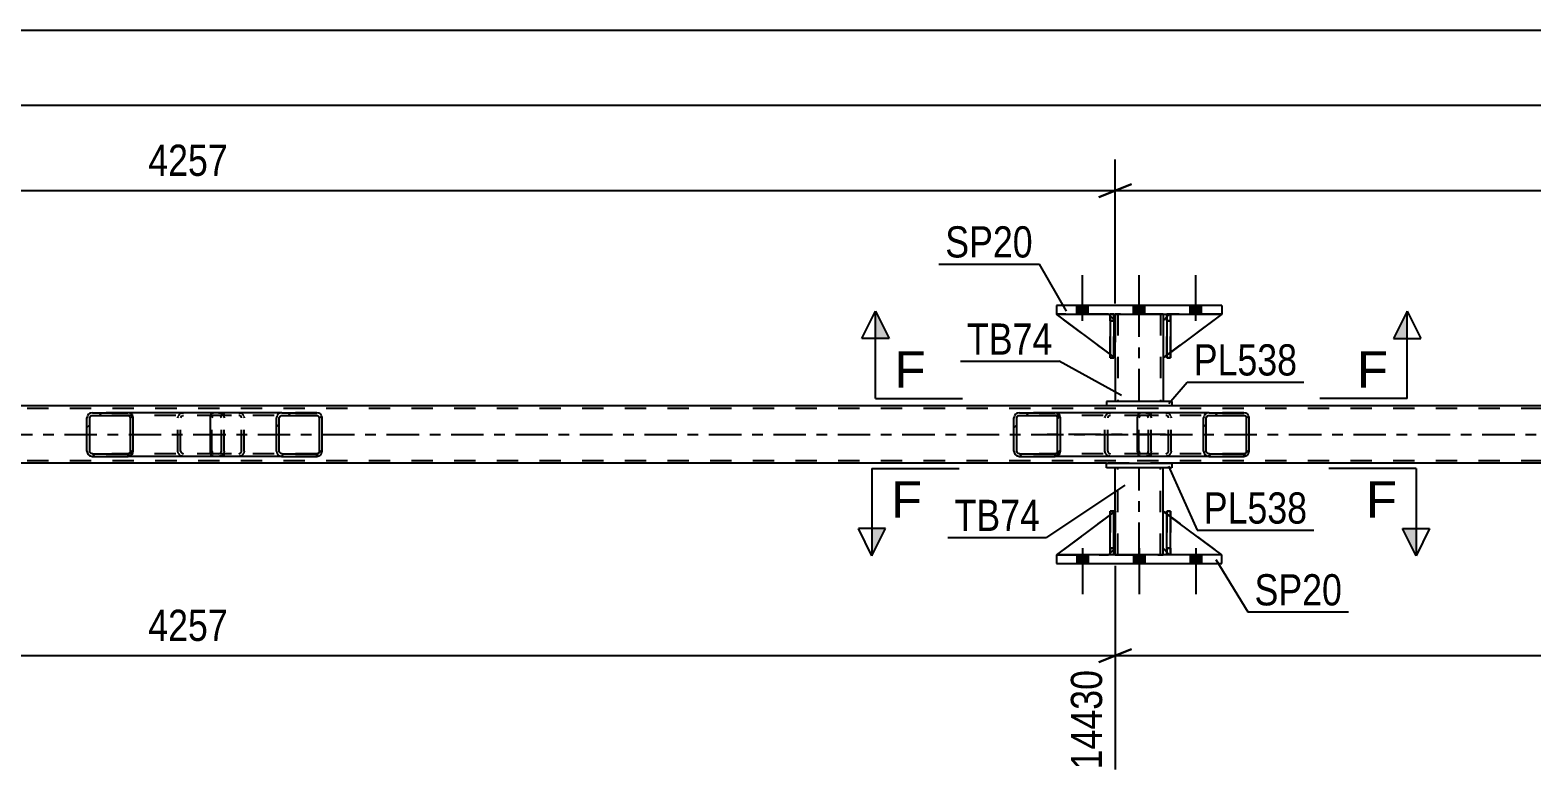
# Model space of a CAD drawing. Header units: millimetres. Extents: x 0 to 841, y 0 to 594.
# Drawn here: x 565.2 to 703.1, y 216.7 to 285.1 of the extents above; entities that cross this region are included whole.
import ezdxf

# ---------------------------------------------------------------- set-up
doc = ezdxf.new("R2010")
doc.units = ezdxf.units.MM
doc.linetypes.add('DXK_LINE_DOT2', pattern=[3.9198, 1.9599, -1.9599])
doc.linetypes.add('DXK_LINE_DOT3', pattern=[5.9187, 2.979, -0.9799, 0.9799, -0.9799])
doc.styles.add('Arial', font='ARIAL.TTF', dxfattribs={"height": 0.2})
doc.styles.add('Arial Narrow', font='ARIALN.TTF', dxfattribs={"height": 0.2})

# ---------------------------------------------------------------- blocks, each defined once
blk = doc.blocks.new('Part-814748436-2557 - 2466')
at = {"color": 2, "linetype": 'Continuous'}
for p, q in [((664.35, 240.63), (659.4, 236.96)), ((664.8, 240.96), (664.67, 240.87)), ((664.8, 237.56), (664.8, 240.96)), ((664.8, 237.56), (664.67, 237.43)), ((664.8, 237.56), (664.8, 237.56)), ((664.35, 237.11), (664.2, 236.96))]:
    blk.add_line(p, q, dxfattribs=at)
at = {"color": 7, "linetype": 'DXK_LINE_DOT2'}
for p, q in [((664.67, 240.87), (664.35, 240.63)), ((664.8, 237.56), (664.8, 240.96)), ((664.8, 237.56), (664.2, 236.96)), ((664.67, 237.43), (664.35, 237.11)), ((659.4, 236.96), (664.2, 236.96))]:
    blk.add_line(p, q, dxfattribs=at)
blk = doc.blocks.new('Part-814748436-2549 - 2466')
at = {"color": 7, "linetype": 'DXK_LINE_DOT2'}
for p, q in [((664.67, 240.96), (664.35, 240.96)), ((664.35, 237.56), (664.35, 240.96)), ((664.35, 236.96), (664.35, 240.96)), ((664.67, 240.96), (664.67, 237.56)), ((664.67, 236.96), (664.67, 240.96)), ((664.67, 237.56), (664.35, 237.56)), ((664.35, 236.96), (664.35, 237.56)), ((664.67, 237.56), (664.67, 236.96)), ((664.67, 236.96), (664.35, 236.96)), ((664.67, 236.96), (664.67, 236.96))]:
    blk.add_line(p, q, dxfattribs=at)
blk = doc.blocks.new('Part-814748436-2588 - 2466')
at = {"color": 7, "linetype": 'DXK_LINE_DOT2'}
for p, q in [((669.8, 259.04), (669.2, 258.44)), ((669.2, 255.04), (674.6, 259.04)), ((669.2, 258.44), (669.2, 255.04)), ((674.6, 259.04), (669.8, 259.04))]:
    blk.add_line(p, q, dxfattribs=at)
blk = doc.blocks.new('Part-814748436-2565 - 2466')
at = {"color": 2, "linetype": 'Continuous'}
for p, q in [((670, 251.04), (664, 251.04)), ((664, 251.04), (664, 250.64)), ((670, 251.04), (670, 250.64)), ((670, 250.64), (664, 250.64))]:
    blk.add_line(p, q, dxfattribs=at)
blk = doc.blocks.new('Part-814748436-2548 - 2466')
at = {"color": 7, "linetype": 'DXK_LINE_DOT2'}
for p, q in [((762.85, 250.4), (100.73, 250.4)), ((670, 250.64), (664, 250.64)), ((762.85, 245.6), (100.73, 245.6)), ((670, 245.36), (664, 245.36))]:
    blk.add_line(p, q, dxfattribs=at)
at = {"color": 2, "linetype": 'Continuous'}
for p, q in [((664, 250.64), (499.73, 250.64)), ((762.85, 250.64), (670, 250.64)), ((664, 245.36), (499.73, 245.36)), ((762.85, 245.36), (670, 245.36))]:
    blk.add_line(p, q, dxfattribs=at)
at = {"color": 7, "linetype": 'DXK_LINE_DOT3'}
blk.add_line((100.73, 248), (762.85, 248), dxfattribs=at)
blk = doc.blocks.new('Part-814748436-2551 - 2466')
at = {"color": 2, "linetype": 'Continuous'}
for p, q in [((664.35, 236.96), (664.35, 240.96)), ((664.35, 240.96), (664.67, 240.96)), ((664.67, 236.96), (664.67, 240.96)), ((664.35, 236.96), (664.35, 236.96)), ((664.67, 236.96), (664.35, 236.96))]:
    blk.add_line(p, q, dxfattribs=at)
at = {"color": 7, "linetype": 'DXK_LINE_DOT2'}
for p, q in [((664.35, 240.96), (664.35, 237.56)), ((664.67, 237.56), (664.67, 240.96)), ((664.35, 237.56), (664.35, 236.96)), ((664.35, 237.56), (664.67, 237.56)), ((664.67, 236.96), (664.67, 237.56)), ((664.67, 236.96), (664.67, 236.96))]:
    blk.add_line(p, q, dxfattribs=at)
blk = doc.blocks.new('Bolt-814748436-2499 - 2466')
at = {"linetype": 'Continuous'}
for points in [[(661.28, 259.04), (662.32, 259.04), (662.32, 259.84), (661.28, 259.84)], [(661.28, 259.04), (662.32, 259.04), (662.32, 259.84), (661.28, 259.84)], [(661.28, 259.04), (662.32, 259.04), (662.32, 259.84), (661.28, 259.84)], [(666.48, 259.04), (667.52, 259.04), (667.52, 259.84), (666.48, 259.84)], [(666.48, 259.04), (667.52, 259.04), (667.52, 259.84), (666.48, 259.84)], [(671.68, 259.04), (672.72, 259.04), (672.72, 259.84), (671.68, 259.84)], [(671.68, 259.04), (672.72, 259.04), (672.72, 259.84), (671.68, 259.84)], [(671.68, 259.04), (672.72, 259.04), (672.72, 259.84), (671.68, 259.84)]]:
    blk.add_hatch(color=1, dxfattribs=at).paths.add_polyline_path(points)
at = {"color": 1, "linetype": 'Continuous'}
for p, q in [((661.8, 258.44), (661.8, 262.64)), ((661.8, 258.44), (661.8, 262.64)), ((661.8, 258.44), (661.8, 262.64)), ((667, 258.44), (667, 262.64)), ((667, 258.44), (667, 262.64)), ((672.2, 258.44), (672.2, 262.64)), ((672.2, 258.44), (672.2, 262.64)), ((672.2, 258.44), (672.2, 262.64)), ((661.28, 259.04), (661.28, 259.84)), ((661.28, 259.04), (661.28, 259.84)), ((661.28, 259.04), (661.28, 259.84)), ((662.32, 259.04), (662.32, 259.84)), ((662.32, 259.04), (662.32, 259.84)), ((662.32, 259.04), (662.32, 259.84)), ((666.48, 259.04), (666.48, 259.84)), ((666.48, 259.04), (666.48, 259.84)), ((667.52, 259.04), (667.52, 259.84)), ((667.52, 259.04), (667.52, 259.84)), ((671.68, 259.04), (671.68, 259.84)), ((671.68, 259.04), (671.68, 259.84)), ((671.68, 259.04), (671.68, 259.84)), ((672.72, 259.04), (672.72, 259.84)), ((672.72, 259.04), (672.72, 259.84)), ((672.72, 259.04), (672.72, 259.84))]:
    blk.add_line(p, q, dxfattribs=at)
blk = doc.blocks.new('Bolt-814748436-2500 - 2466')
at = {"linetype": 'Continuous'}
for points in [[(662.32, 236.96), (661.28, 236.96), (661.28, 236.16), (662.32, 236.16)], [(662.32, 236.96), (661.28, 236.96), (661.28, 236.16), (662.32, 236.16)], [(662.32, 236.96), (661.28, 236.96), (661.28, 236.16), (662.32, 236.16)], [(667.52, 236.96), (666.48, 236.96), (666.48, 236.16), (667.52, 236.16)], [(667.52, 236.96), (666.48, 236.96), (666.48, 236.16), (667.52, 236.16)], [(672.72, 236.96), (671.68, 236.96), (671.68, 236.16), (672.72, 236.16)], [(672.72, 236.96), (671.68, 236.96), (671.68, 236.16), (672.72, 236.16)], [(672.72, 236.96), (671.68, 236.96), (671.68, 236.16), (672.72, 236.16)]]:
    blk.add_hatch(color=1, dxfattribs=at).paths.add_polyline_path(points)
at = {"color": 1, "linetype": 'Continuous'}
for p, q in [((661.8, 237.56), (661.8, 233.36)), ((661.8, 237.56), (661.8, 233.36)), ((661.8, 237.56), (661.8, 233.36)), ((667, 237.56), (667, 233.36)), ((667, 237.56), (667, 233.36)), ((672.2, 237.56), (672.2, 233.36)), ((672.2, 237.56), (672.2, 233.36)), ((672.2, 237.56), (672.2, 233.36)), ((661.28, 236.96), (661.28, 236.16)), ((661.28, 236.96), (661.28, 236.16)), ((661.28, 236.96), (661.28, 236.16)), ((662.32, 236.96), (662.32, 236.16)), ((662.32, 236.96), (662.32, 236.16)), ((662.32, 236.96), (662.32, 236.16)), ((666.48, 236.96), (666.48, 236.16)), ((666.48, 236.96), (666.48, 236.16)), ((667.52, 236.96), (667.52, 236.16)), ((667.52, 236.96), (667.52, 236.16)), ((671.68, 236.96), (671.68, 236.16)), ((671.68, 236.96), (671.68, 236.16)), ((671.68, 236.96), (671.68, 236.16)), ((672.72, 236.96), (672.72, 236.16)), ((672.72, 236.96), (672.72, 236.16)), ((672.72, 236.96), (672.72, 236.16))]:
    blk.add_line(p, q, dxfattribs=at)
blk = doc.blocks.new('Part-814748436-2560 - 2466')
at = {"color": 7, "linetype": 'DXK_LINE_DOT2'}
for p, q in [((669.2, 237.56), (669.2, 240.96)), ((669.2, 240.96), (674.6, 236.96)), ((669.8, 236.96), (669.2, 237.56)), ((674.6, 236.96), (669.8, 236.96))]:
    blk.add_line(p, q, dxfattribs=at)
blk = doc.blocks.new('Part-814748436-2521 - 2466')
at = {"color": 2, "linetype": 'Continuous'}
for p, q in [((669.2, 237.56), (669.2, 240.96)), ((669.55, 240.7), (669.2, 240.96)), ((674.6, 236.96), (669.87, 240.46)), ((669.55, 237.21), (669.2, 237.56))]:
    blk.add_line(p, q, dxfattribs=at)
at = {"color": 7, "linetype": 'DXK_LINE_DOT2'}
for p, q in [((669.87, 240.46), (669.55, 240.7)), ((669.8, 236.96), (669.55, 237.21)), ((674.6, 236.96), (669.8, 236.96)), ((674.6, 236.96), (674.6, 236.96)), ((674.6, 236.96), (674.6, 236.96))]:
    blk.add_line(p, q, dxfattribs=at)
blk = doc.blocks.new('Part-814748436-2591 - 2466')
at = {"color": 2, "linetype": 'Continuous'}
for p, q in [((669.55, 258.79), (669.2, 258.44)), ((669.2, 258.44), (669.2, 255.04)), ((674.6, 259.04), (669.87, 255.54)), ((669.55, 255.3), (669.2, 255.04))]:
    blk.add_line(p, q, dxfattribs=at)
at = {"color": 7, "linetype": 'DXK_LINE_DOT2'}
for p, q in [((669.8, 259.04), (669.55, 258.79)), ((674.6, 259.04), (669.8, 259.04)), ((669.87, 255.54), (669.55, 255.3))]:
    blk.add_line(p, q, dxfattribs=at)
blk = doc.blocks.new('Part-814748436-2579 - 2466')
at = {"color": 2, "linetype": 'Continuous'}
for p, q in [((664.67, 259.04), (664.35, 259.04)), ((664.35, 259.04), (664.35, 255.04)), ((664.67, 259.04), (664.67, 259.04)), ((664.67, 259.04), (664.67, 255.04)), ((664.67, 255.04), (664.35, 255.04))]:
    blk.add_line(p, q, dxfattribs=at)
at = {"color": 7, "linetype": 'DXK_LINE_DOT2'}
for p, q in [((664.35, 258.44), (664.35, 259.04)), ((664.67, 258.44), (664.35, 258.44)), ((664.35, 258.44), (664.35, 255.04)), ((664.67, 258.44), (664.67, 259.04)), ((664.67, 259.04), (664.67, 259.04)), ((664.67, 255.04), (664.67, 258.44))]:
    blk.add_line(p, q, dxfattribs=at)
blk = doc.blocks.new('Part-814748436-2526 - 2466')
at = {"color": 2, "linetype": 'Continuous'}
for p, q in [((674.6, 236.96), (659.4, 236.96)), ((659.4, 236.96), (659.4, 236.16)), ((659.4, 236.16), (674.6, 236.16)), ((674.6, 236.16), (674.6, 236.96))]:
    blk.add_line(p, q, dxfattribs=at)
blk = doc.blocks.new('Part-814748436-2531 - 2466')
at = {"color": 2, "linetype": 'Continuous'}
for p, q in [((674.6, 259.84), (659.4, 259.84)), ((659.4, 259.84), (659.4, 259.04)), ((674.6, 259.84), (674.6, 259.04)), ((659.4, 259.04), (674.6, 259.04))]:
    blk.add_line(p, q, dxfattribs=at)
blk = doc.blocks.new('Part-814748436-2625 - 2466')
at = {"linetype": 'Continuous'}
h = blk.add_hatch(dxfattribs=at)
h.set_pattern_fill('', scale=0.7, style=0, pattern_type=0)
h.set_pattern_definition([(45, (677.0739, 249.7046), (-1.57154, 1.57154), [])])
h.paths.add_polyline_path([(677.11, 249.52), (677.07, 249.7), (676.96, 249.86), (676.8, 249.96), (676.61, 250), (673.43, 250), (673.23, 249.96), (673.07, 249.86), (672.96, 249.7), (672.92, 249.52), (672.92, 246.48), (672.96, 246.3), (673.07, 246.14), (673.23, 246.04), (673.43, 246), (676.61, 246), (676.8, 246.04), (676.96, 246.14), (677.07, 246.3), (677.11, 246.48)])
h.paths.add_polyline_path([(676.84, 246.39), (676.79, 246.31), (676.71, 246.26), (676.61, 246.24), (673.43, 246.24), (673.33, 246.26), (673.25, 246.31), (673.19, 246.39), (673.17, 246.48), (673.17, 249.52), (673.19, 249.61), (673.25, 249.69), (673.33, 249.74), (673.43, 249.76), (676.61, 249.76), (676.71, 249.74), (676.79, 249.69), (676.84, 249.61), (676.86, 249.52), (676.86, 246.48)])
at = {"color": 2, "linetype": 'Continuous'}
for p, q in [((666.85, 249.52), (666.87, 249.7)), ((666.87, 249.7), (666.93, 249.86)), ((666.93, 249.86), (667.02, 249.96)), ((667.02, 249.96), (667.12, 250)), ((673.43, 250), (667.12, 250)), ((672.96, 249.7), (672.92, 249.52)), ((673.19, 249.61), (673.25, 249.69)), ((673.43, 250), (673.23, 249.96)), ((673.25, 249.69), (673.33, 249.74)), ((673.33, 249.74), (673.43, 249.76)), ((673.43, 250), (676.61, 250)), ((673.43, 249.76), (676.61, 249.76)), ((676.8, 249.96), (676.61, 250)), ((676.61, 249.76), (676.71, 249.74)), ((676.71, 249.74), (676.79, 249.69)), ((676.79, 249.69), (676.84, 249.61)), ((677.11, 249.52), (677.07, 249.7)), ((666.85, 246.48), (666.85, 249.52)), ((672.92, 246.48), (672.92, 249.52)), ((673.17, 249.52), (673.19, 249.61)), ((673.17, 246.48), (673.17, 249.52)), ((676.84, 249.61), (676.86, 249.52)), ((676.86, 246.48), (676.86, 249.52)), ((677.11, 246.48), (677.11, 249.52)), ((666.87, 246.3), (666.85, 246.48)), ((666.93, 246.14), (666.87, 246.3)), ((667.02, 246.04), (666.93, 246.14)), ((667.12, 246), (667.02, 246.04)), ((673.43, 246), (667.12, 246)), ((672.92, 246.48), (672.96, 246.3)), ((673.19, 246.39), (673.17, 246.48)), ((673.25, 246.31), (673.19, 246.39)), ((673.23, 246.04), (673.43, 246)), ((673.33, 246.26), (673.25, 246.31)), ((673.43, 246.24), (673.33, 246.26)), ((673.43, 246.24), (676.61, 246.24)), ((673.43, 246), (676.61, 246)), ((676.71, 246.26), (676.61, 246.24)), ((676.61, 246), (676.8, 246.04)), ((676.79, 246.31), (676.71, 246.26)), ((676.84, 246.39), (676.79, 246.31)), ((676.86, 246.48), (676.84, 246.39)), ((677.07, 246.3), (677.11, 246.48))]:
    blk.add_line(p, q, dxfattribs=at)
at = {"color": 7, "linetype": 'DXK_LINE_DOT2'}
for p, q in [((667.03, 249.69), (667, 249.61)), ((667.07, 249.74), (667.03, 249.69)), ((667.12, 249.76), (667.07, 249.74)), ((676.61, 249.76), (667.12, 249.76)), ((668.12, 249.76), (668.12, 250)), ((669.46, 250), (669.65, 249.96)), ((669.56, 249.74), (669.46, 249.76)), ((669.64, 249.69), (669.56, 249.74)), ((669.69, 249.61), (669.64, 249.69)), ((669.92, 249.7), (669.96, 249.52)), ((676.61, 250), (673.43, 250)), ((667, 249.61), (666.99, 249.52)), ((666.99, 246.48), (666.99, 249.52)), ((669.71, 249.52), (669.69, 249.61)), ((669.71, 246.48), (669.71, 249.52)), ((669.96, 246.48), (669.96, 249.52)), ((666.99, 246.48), (667, 246.39)), ((667, 246.39), (667.03, 246.31)), ((667.03, 246.31), (667.07, 246.26)), ((667.07, 246.26), (667.12, 246.24)), ((676.61, 246.24), (667.12, 246.24)), ((668.12, 246), (668.12, 246.24)), ((669.46, 246.24), (669.56, 246.26)), ((669.65, 246.04), (669.46, 246)), ((669.56, 246.26), (669.64, 246.31)), ((669.64, 246.31), (669.69, 246.39)), ((669.69, 246.39), (669.71, 246.48)), ((669.96, 246.48), (669.92, 246.3)), ((676.61, 246), (673.43, 246))]:
    blk.add_line(p, q, dxfattribs=at)
for centre, start, end in [((669.47, 249.51), 23.8494, 68.8059), ((669.47, 246.5), 291.1941, 336.1506)]:
    blk.add_arc(centre, 0.492, start, end, dxfattribs=at)
at = {"color": 2, "linetype": 'Continuous'}
for centre, start, end in [((673.41, 249.51), 111.1941, 156.1506), ((676.62, 249.51), 23.8494, 68.8059), ((673.41, 246.5), 203.8494, 248.8059), ((676.62, 246.5), 291.1941, 336.1506)]:
    blk.add_arc(centre, 0.492, start, end, dxfattribs=at)
blk = doc.blocks.new('Part-814748436-2550 - 2466')
at = {"color": 2, "linetype": 'Continuous'}
for p, q in [((669.55, 236.96), (669.55, 240.96)), ((669.55, 240.96), (669.87, 240.96)), ((669.87, 236.96), (669.87, 240.96)), ((669.55, 236.96), (669.55, 236.96)), ((669.87, 236.96), (669.55, 236.96))]:
    blk.add_line(p, q, dxfattribs=at)
at = {"color": 7, "linetype": 'DXK_LINE_DOT2'}
for p, q in [((669.55, 240.96), (669.55, 237.56)), ((669.87, 237.56), (669.87, 240.96)), ((669.55, 237.56), (669.55, 236.96)), ((669.55, 237.56), (669.87, 237.56)), ((669.87, 236.96), (669.87, 237.56)), ((669.87, 236.96), (669.87, 236.96))]:
    blk.add_line(p, q, dxfattribs=at)
blk = doc.blocks.new('Part-814748436-2554 - 2466')
at = {"color": 7, "linetype": 'DXK_LINE_DOT2'}
for p, q in [((664.8, 240.96), (659.4, 236.96)), ((664.8, 237.56), (664.8, 240.96)), ((664.8, 240.96), (664.8, 237.56)), ((664.2, 236.96), (664.8, 237.56)), ((664.8, 237.56), (664.2, 236.96)), ((664.8, 237.56), (664.8, 237.56)), ((659.4, 236.96), (664.2, 236.96))]:
    blk.add_line(p, q, dxfattribs=at)
blk = doc.blocks.new('Part-814748436-2570 - 2466')
at = {"color": 2, "linetype": 'Continuous'}
for p, q in [((664, 245.36), (670, 245.36)), ((664, 244.96), (664, 245.36)), ((670, 244.96), (664, 244.96)), ((670, 245.36), (670, 244.96))]:
    blk.add_line(p, q, dxfattribs=at)
blk = doc.blocks.new('Part-814748436-2575 - 2466')
at = {"color": 2, "linetype": 'Continuous'}
for p, q in [((664.8, 240.96), (664.8, 244.96)), ((669.2, 240.96), (669.2, 244.96)), ((664.8, 236.96), (664.8, 237.56)), ((669.2, 236.96), (669.2, 237.56))]:
    blk.add_line(p, q, dxfattribs=at)
at = {"color": 7, "linetype": 'DXK_LINE_DOT2'}
for p, q in [((669.2, 244.96), (664.8, 244.96)), ((665.04, 236.96), (665.04, 244.96)), ((668.96, 236.96), (668.96, 244.96)), ((664.8, 237.56), (664.8, 240.96)), ((669.2, 237.56), (669.2, 240.96)), ((664.8, 236.96), (669.2, 236.96))]:
    blk.add_line(p, q, dxfattribs=at)
at = {"color": 7, "linetype": 'DXK_LINE_DOT3'}
blk.add_line((667, 236.96), (667, 244.96), dxfattribs=at)
blk = doc.blocks.new('Part-814748436-2576 - 2466')
at = {"color": 7, "linetype": 'DXK_LINE_DOT2'}
for p, q in [((669.55, 258.44), (669.55, 259.04)), ((669.55, 259.04), (669.55, 259.04)), ((669.55, 259.04), (669.55, 255.04)), ((669.87, 259.04), (669.55, 259.04)), ((669.55, 255.04), (669.55, 258.44)), ((669.55, 258.44), (669.87, 258.44)), ((669.87, 258.44), (669.87, 259.04)), ((669.87, 255.04), (669.87, 259.04)), ((669.87, 258.44), (669.87, 255.04)), ((669.55, 255.04), (669.87, 255.04))]:
    blk.add_line(p, q, dxfattribs=at)
blk = doc.blocks.new('Part-814748436-2577 - 2466')
at = {"color": 7, "linetype": 'DXK_LINE_DOT2'}
for p, q in [((664.35, 258.44), (664.35, 259.04)), ((664.35, 259.04), (664.35, 259.04)), ((664.35, 259.04), (664.35, 255.04)), ((664.67, 259.04), (664.35, 259.04)), ((664.35, 255.04), (664.35, 258.44)), ((664.35, 258.44), (664.67, 258.44)), ((664.67, 258.44), (664.67, 259.04)), ((664.67, 255.04), (664.67, 259.04)), ((664.67, 258.44), (664.67, 255.04)), ((664.35, 255.04), (664.67, 255.04))]:
    blk.add_line(p, q, dxfattribs=at)
blk = doc.blocks.new('Part-814748436-2578 - 2466')
at = {"color": 2, "linetype": 'Continuous'}
for p, q in [((669.87, 259.04), (669.55, 259.04)), ((669.55, 259.04), (669.55, 255.04)), ((669.87, 259.04), (669.87, 259.04)), ((669.87, 259.04), (669.87, 255.04)), ((669.87, 255.04), (669.55, 255.04))]:
    blk.add_line(p, q, dxfattribs=at)
at = {"color": 7, "linetype": 'DXK_LINE_DOT2'}
for p, q in [((669.55, 258.44), (669.55, 259.04)), ((669.87, 258.44), (669.55, 258.44)), ((669.55, 258.44), (669.55, 255.04)), ((669.87, 258.44), (669.87, 259.04)), ((669.87, 259.04), (669.87, 259.04)), ((669.87, 255.04), (669.87, 258.44))]:
    blk.add_line(p, q, dxfattribs=at)
blk = doc.blocks.new('Part-814748436-2582 - 2466')
at = {"color": 7, "linetype": 'DXK_LINE_DOT2'}
for p, q in [((664.8, 255.04), (659.4, 259.04)), ((659.4, 259.04), (664.2, 259.04)), ((664.2, 259.04), (664.8, 258.44)), ((664.8, 258.44), (664.2, 259.04)), ((664.8, 258.44), (664.8, 255.04)), ((664.8, 258.44), (664.8, 258.44)), ((664.8, 258.44), (664.8, 255.04))]:
    blk.add_line(p, q, dxfattribs=at)
blk = doc.blocks.new('Part-814748436-2585 - 2466')
at = {"color": 2, "linetype": 'Continuous'}
for p, q in [((664.35, 255.37), (659.4, 259.04)), ((664.35, 258.89), (664.2, 259.04)), ((664.8, 258.44), (664.67, 258.57)), ((664.8, 258.44), (664.8, 258.44)), ((664.8, 255.04), (664.8, 258.44)), ((664.67, 255.13), (664.8, 255.04)), ((664.8, 255.04), (664.8, 255.04))]:
    blk.add_line(p, q, dxfattribs=at)
at = {"color": 7, "linetype": 'DXK_LINE_DOT2'}
for p, q in [((664.2, 259.04), (659.4, 259.04)), ((664.2, 259.04), (664.8, 258.44)), ((664.67, 258.57), (664.35, 258.89)), ((664.8, 258.44), (664.8, 255.04)), ((664.67, 255.13), (664.35, 255.37))]:
    blk.add_line(p, q, dxfattribs=at)
blk = doc.blocks.new('Part-814748436-2592 - 2466')
at = {"color": 7, "linetype": 'DXK_LINE_DOT2'}
for p, q in [((669.87, 240.96), (669.55, 240.96)), ((669.55, 237.56), (669.55, 240.96)), ((669.55, 236.96), (669.55, 240.96)), ((669.87, 240.96), (669.87, 237.56)), ((669.87, 236.96), (669.87, 240.96)), ((669.87, 237.56), (669.55, 237.56)), ((669.55, 236.96), (669.55, 237.56)), ((669.87, 237.56), (669.87, 236.96)), ((669.87, 236.96), (669.55, 236.96)), ((669.87, 236.96), (669.87, 236.96))]:
    blk.add_line(p, q, dxfattribs=at)
blk = doc.blocks.new('Part-814748436-2726 - 2466')
at = {"color": 2, "linetype": 'Continuous'}
for p, q in [((664.8, 259.04), (664.8, 258.44)), ((669.2, 259.04), (669.2, 258.44)), ((664.8, 255.04), (664.8, 251.04)), ((669.2, 255.04), (669.2, 251.04))]:
    blk.add_line(p, q, dxfattribs=at)
at = {"color": 7, "linetype": 'DXK_LINE_DOT2'}
for p, q in [((669.2, 259.04), (664.8, 259.04)), ((664.8, 258.44), (664.8, 255.04)), ((665.04, 259.04), (665.04, 251.04)), ((668.96, 259.04), (668.96, 251.04)), ((669.2, 258.44), (669.2, 255.04)), ((669.2, 251.04), (664.8, 251.04))]:
    blk.add_line(p, q, dxfattribs=at)
at = {"color": 7, "linetype": 'DXK_LINE_DOT3'}
blk.add_line((667, 251.04), (667, 259.04), dxfattribs=at)
blk = doc.blocks.new('Part-814748436-2743 - 2466')
at = {"linetype": 'Continuous'}
h = blk.add_hatch(dxfattribs=at)
h.set_pattern_fill('', scale=0.7, style=0, pattern_type=0)
h.set_pattern_definition([(45, (574.5947, 249.7046), (-1.57154, 1.57154), [])])
h.paths.add_polyline_path([(574.63, 249.52), (574.59, 249.7), (574.48, 249.86), (574.32, 249.96), (574.12, 250), (570.89, 250), (570.69, 249.96), (570.53, 249.86), (570.42, 249.7), (570.38, 249.52), (570.38, 246.48), (570.42, 246.3), (570.53, 246.14), (570.69, 246.04), (570.89, 246), (574.12, 246), (574.32, 246.04), (574.48, 246.14), (574.59, 246.3), (574.63, 246.48)])
h.paths.add_polyline_path([(574.36, 246.39), (574.3, 246.31), (574.22, 246.26), (574.12, 246.24), (570.89, 246.24), (570.79, 246.26), (570.71, 246.31), (570.65, 246.39), (570.63, 246.48), (570.63, 249.52), (570.65, 249.61), (570.71, 249.69), (570.79, 249.74), (570.89, 249.76), (574.12, 249.76), (574.22, 249.74), (574.3, 249.69), (574.36, 249.61), (574.38, 249.52), (574.38, 246.48)])
at = {"color": 2, "linetype": 'Continuous'}
for p, q in [((570.42, 249.7), (570.38, 249.52)), ((570.65, 249.61), (570.71, 249.69)), ((570.89, 250), (570.69, 249.96)), ((570.71, 249.69), (570.79, 249.74)), ((570.79, 249.74), (570.89, 249.76)), ((570.89, 250), (574.12, 250)), ((570.89, 249.76), (574.12, 249.76)), ((581.99, 250), (574.12, 250)), ((574.32, 249.96), (574.12, 250)), ((574.12, 249.76), (574.22, 249.74)), ((574.22, 249.74), (574.3, 249.69)), ((574.3, 249.69), (574.36, 249.61)), ((574.63, 249.52), (574.59, 249.7)), ((570.38, 246.48), (570.38, 249.52)), ((570.63, 249.52), (570.65, 249.61)), ((570.63, 246.48), (570.63, 249.52)), ((574.36, 249.61), (574.38, 249.52)), ((574.38, 246.48), (574.38, 249.52)), ((574.63, 246.48), (574.63, 249.52)), ((570.38, 246.48), (570.42, 246.3)), ((570.65, 246.39), (570.63, 246.48)), ((570.71, 246.31), (570.65, 246.39)), ((570.69, 246.04), (570.89, 246)), ((570.79, 246.26), (570.71, 246.31)), ((570.89, 246.24), (570.79, 246.26)), ((570.89, 246.24), (574.12, 246.24)), ((570.89, 246), (574.12, 246)), ((574.22, 246.26), (574.12, 246.24)), ((574.12, 246), (574.32, 246.04)), ((581.99, 246), (574.12, 246)), ((574.3, 246.31), (574.22, 246.26)), ((574.36, 246.39), (574.3, 246.31)), ((574.38, 246.48), (574.36, 246.39)), ((574.59, 246.3), (574.63, 246.48))]:
    blk.add_line(p, q, dxfattribs=at)
at = {"color": 7, "linetype": 'DXK_LINE_DOT2'}
for p, q in [((574.12, 250), (570.89, 250)), ((582.47, 249.76), (570.89, 249.76)), ((578.73, 249.52), (578.76, 249.7)), ((579.06, 249.69), (579, 249.61)), ((579.04, 249.96), (579.24, 250)), ((579.06, 249.69), (579.08, 249.7)), ((579.08, 249.7), (579.14, 249.74)), ((579.14, 249.74), (579.24, 249.76)), ((582.47, 250), (581.99, 250)), ((582.47, 250), (582.67, 249.96)), ((582.57, 249.74), (582.47, 249.76)), ((582.65, 249.69), (582.57, 249.74)), ((582.71, 249.61), (582.65, 249.69)), ((582.94, 249.7), (582.98, 249.52)), ((578.73, 246.48), (578.73, 249.52)), ((579, 249.61), (578.98, 249.52)), ((578.98, 246.48), (578.98, 249.52)), ((582.73, 249.52), (582.71, 249.61)), ((582.73, 246.48), (582.73, 249.52)), ((582.98, 246.48), (582.98, 249.52)), ((582.47, 246.24), (570.89, 246.24)), ((574.12, 246), (570.89, 246)), ((578.76, 246.3), (578.73, 246.48)), ((578.98, 246.48), (579, 246.39)), ((579, 246.39), (579.06, 246.31)), ((579.24, 246), (579.04, 246.04)), ((579.06, 246.31), (579.14, 246.26)), ((579.14, 246.26), (579.24, 246.24)), ((582.47, 246), (581.99, 246)), ((582.47, 246.24), (582.57, 246.26)), ((582.67, 246.04), (582.47, 246)), ((582.57, 246.26), (582.65, 246.31)), ((582.65, 246.31), (582.71, 246.39)), ((582.71, 246.39), (582.73, 246.48)), ((582.98, 246.48), (582.94, 246.3))]:
    blk.add_line(p, q, dxfattribs=at)
at = {"color": 2, "linetype": 'Continuous'}
for centre, start, end in [((570.87, 249.5), 110.7583, 155.68), ((574.14, 249.5), 24.32, 69.2417), ((570.87, 246.5), 204.32, 249.2417), ((574.14, 246.5), 290.7583, 335.68)]:
    blk.add_arc(centre, 0.496, start, end, dxfattribs=at)
at = {"color": 7, "linetype": 'DXK_LINE_DOT2'}
for centre, start, end in [((579.22, 249.5), 110.7583, 155.6801), ((582.49, 249.5), 24.3199, 69.2417), ((579.22, 246.5), 204.3199, 249.2417), ((582.49, 246.5), 290.7583, 335.6801)]:
    blk.add_arc(centre, 0.496, start, end, dxfattribs=at)
blk = doc.blocks.new('Part-814748436-2744 - 2466')
at = {"linetype": 'Continuous'}
h = blk.add_hatch(dxfattribs=at)
h.set_pattern_fill('', scale=0.7, style=0, pattern_type=0)
h.set_pattern_definition([(45, (591.9397, 249.7046), (-1.57154, 1.57154), [])])
h.paths.add_polyline_path([(591.98, 249.52), (591.94, 249.7), (591.83, 249.86), (591.67, 249.96), (591.48, 250), (588.29, 250), (588.1, 249.96), (587.94, 249.86), (587.83, 249.7), (587.79, 249.52), (587.79, 246.48), (587.83, 246.3), (587.94, 246.14), (588.1, 246.04), (588.29, 246), (591.48, 246), (591.67, 246.04), (591.83, 246.14), (591.94, 246.3), (591.98, 246.48)])
h.paths.add_polyline_path([(591.71, 246.39), (591.65, 246.31), (591.57, 246.26), (591.48, 246.24), (588.29, 246.24), (588.19, 246.26), (588.11, 246.31), (588.06, 246.39), (588.04, 246.48), (588.04, 249.52), (588.06, 249.61), (588.11, 249.69), (588.19, 249.74), (588.29, 249.76), (591.48, 249.76), (591.57, 249.74), (591.65, 249.69), (591.71, 249.61), (591.73, 249.52), (591.73, 246.48)])
at = {"color": 2, "linetype": 'Continuous'}
for p, q in [((581.72, 249.52), (581.74, 249.7)), ((581.74, 249.7), (581.8, 249.86)), ((581.8, 249.86), (581.89, 249.96)), ((581.89, 249.96), (581.99, 250)), ((588.29, 250), (581.99, 250)), ((587.83, 249.7), (587.79, 249.52)), ((588.06, 249.61), (588.11, 249.69)), ((588.29, 250), (588.1, 249.96)), ((588.11, 249.69), (588.19, 249.74)), ((588.19, 249.74), (588.29, 249.76)), ((588.29, 250), (591.48, 250)), ((588.29, 249.76), (591.48, 249.76)), ((591.67, 249.96), (591.48, 250)), ((591.48, 249.76), (591.57, 249.74)), ((591.57, 249.74), (591.65, 249.69)), ((591.65, 249.69), (591.71, 249.61)), ((591.98, 249.52), (591.94, 249.7)), ((581.72, 246.48), (581.72, 249.52)), ((587.79, 246.48), (587.79, 249.52)), ((588.04, 249.52), (588.06, 249.61)), ((588.04, 246.48), (588.04, 249.52)), ((591.71, 249.61), (591.73, 249.52)), ((591.73, 246.48), (591.73, 249.52)), ((591.98, 246.48), (591.98, 249.52)), ((581.74, 246.3), (581.72, 246.48)), ((581.8, 246.14), (581.74, 246.3)), ((581.89, 246.04), (581.8, 246.14)), ((581.99, 246), (581.89, 246.04)), ((588.29, 246), (581.99, 246)), ((587.79, 246.48), (587.83, 246.3)), ((588.06, 246.39), (588.04, 246.48)), ((588.11, 246.31), (588.06, 246.39)), ((588.1, 246.04), (588.29, 246)), ((588.19, 246.26), (588.11, 246.31)), ((588.29, 246.24), (588.19, 246.26)), ((588.29, 246.24), (591.48, 246.24)), ((588.29, 246), (591.48, 246)), ((591.57, 246.26), (591.48, 246.24)), ((591.48, 246), (591.67, 246.04)), ((591.65, 246.31), (591.57, 246.26)), ((591.71, 246.39), (591.65, 246.31)), ((591.73, 246.48), (591.71, 246.39)), ((591.94, 246.3), (591.98, 246.48))]:
    blk.add_line(p, q, dxfattribs=at)
at = {"color": 7, "linetype": 'DXK_LINE_DOT2'}
for p, q in [((581.89, 249.69), (581.87, 249.61)), ((581.94, 249.74), (581.89, 249.69)), ((581.99, 249.76), (581.94, 249.74)), ((591.48, 249.76), (581.99, 249.76)), ((582.98, 249.76), (582.98, 250)), ((584.33, 250), (584.52, 249.96)), ((584.42, 249.74), (584.33, 249.76)), ((584.5, 249.69), (584.42, 249.74)), ((584.56, 249.61), (584.5, 249.69)), ((584.79, 249.7), (584.83, 249.52)), ((591.48, 250), (588.29, 250)), ((581.87, 249.61), (581.86, 249.52)), ((581.86, 246.48), (581.86, 249.52)), ((584.58, 249.52), (584.56, 249.61)), ((584.58, 246.48), (584.58, 249.52)), ((584.83, 246.48), (584.83, 249.52)), ((581.86, 246.48), (581.87, 246.39)), ((581.87, 246.39), (581.89, 246.31)), ((581.89, 246.31), (581.94, 246.26)), ((581.94, 246.26), (581.99, 246.24)), ((591.48, 246.24), (581.99, 246.24)), ((582.98, 246), (582.98, 246.24)), ((584.33, 246.24), (584.42, 246.26)), ((584.52, 246.04), (584.33, 246)), ((584.42, 246.26), (584.5, 246.31)), ((584.5, 246.31), (584.56, 246.39)), ((584.56, 246.39), (584.58, 246.48)), ((584.83, 246.48), (584.79, 246.3)), ((591.48, 246), (588.29, 246))]:
    blk.add_line(p, q, dxfattribs=at)
for centre, start, end in [((584.34, 249.51), 23.8494, 68.8059), ((584.34, 246.5), 291.1941, 336.1506)]:
    blk.add_arc(centre, 0.492, start, end, dxfattribs=at)
at = {"color": 2, "linetype": 'Continuous'}
for centre, start, end in [((588.28, 249.51), 111.1941, 156.1506), ((591.49, 249.51), 23.8494, 68.8059), ((588.28, 246.5), 203.8494, 248.8059), ((591.49, 246.5), 291.1941, 336.1506)]:
    blk.add_arc(centre, 0.492, start, end, dxfattribs=at)
blk = doc.blocks.new('Part-814748436-2745 - 2466')
at = {"linetype": 'Continuous'}
h = blk.add_hatch(dxfattribs=at)
h.set_pattern_fill('', scale=0.7, style=0, pattern_type=0)
h.set_pattern_definition([(45, (659.729, 249.7046), (-1.57154, 1.57154), [])])
h.paths.add_polyline_path([(659.77, 249.52), (659.73, 249.7), (659.62, 249.86), (659.45, 249.96), (659.26, 250), (656.02, 250), (655.83, 249.96), (655.66, 249.86), (655.55, 249.7), (655.51, 249.52), (655.51, 246.48), (655.55, 246.3), (655.66, 246.14), (655.83, 246.04), (656.02, 246), (659.26, 246), (659.45, 246.04), (659.62, 246.14), (659.73, 246.3), (659.77, 246.48)])
h.paths.add_polyline_path([(659.49, 246.39), (659.44, 246.31), (659.35, 246.26), (659.26, 246.24), (656.02, 246.24), (655.92, 246.26), (655.84, 246.31), (655.79, 246.39), (655.77, 246.48), (655.77, 249.52), (655.79, 249.61), (655.84, 249.69), (655.92, 249.74), (656.02, 249.76), (659.26, 249.76), (659.35, 249.74), (659.44, 249.69), (659.49, 249.61), (659.51, 249.52), (659.51, 246.48)])
at = {"color": 2, "linetype": 'Continuous'}
for p, q in [((655.55, 249.7), (655.51, 249.52)), ((655.79, 249.61), (655.84, 249.69)), ((656.02, 250), (655.83, 249.96)), ((655.84, 249.69), (655.92, 249.74)), ((655.92, 249.74), (656.02, 249.76)), ((656.02, 250), (659.26, 250)), ((656.02, 249.76), (659.26, 249.76)), ((667.12, 250), (659.26, 250)), ((659.45, 249.96), (659.26, 250)), ((659.26, 249.76), (659.35, 249.74)), ((659.35, 249.74), (659.44, 249.69)), ((659.44, 249.69), (659.49, 249.61)), ((659.77, 249.52), (659.73, 249.7)), ((655.51, 246.48), (655.51, 249.52)), ((655.77, 249.52), (655.79, 249.61)), ((655.77, 246.48), (655.77, 249.52)), ((659.49, 249.61), (659.51, 249.52)), ((659.51, 246.48), (659.51, 249.52)), ((659.77, 246.48), (659.77, 249.52)), ((655.51, 246.48), (655.55, 246.3)), ((655.79, 246.39), (655.77, 246.48)), ((655.84, 246.31), (655.79, 246.39)), ((655.83, 246.04), (656.02, 246)), ((655.92, 246.26), (655.84, 246.31)), ((656.02, 246.24), (655.92, 246.26)), ((656.02, 246.24), (659.26, 246.24)), ((656.02, 246), (659.26, 246)), ((659.35, 246.26), (659.26, 246.24)), ((659.26, 246), (659.45, 246.04)), ((667.12, 246), (659.26, 246)), ((659.44, 246.31), (659.35, 246.26)), ((659.49, 246.39), (659.44, 246.31)), ((659.51, 246.48), (659.49, 246.39)), ((659.73, 246.3), (659.77, 246.48))]:
    blk.add_line(p, q, dxfattribs=at)
at = {"color": 7, "linetype": 'DXK_LINE_DOT2'}
for p, q in [((659.26, 250), (656.02, 250)), ((667.61, 249.76), (656.02, 249.76)), ((663.86, 249.52), (663.9, 249.7)), ((664.19, 249.69), (664.14, 249.61)), ((664.18, 249.96), (664.37, 250)), ((664.27, 249.74), (664.19, 249.69)), ((664.37, 249.76), (664.27, 249.74)), ((667.61, 250), (667.12, 250)), ((667.61, 250), (667.8, 249.96)), ((667.7, 249.74), (667.61, 249.76)), ((667.79, 249.69), (667.7, 249.74)), ((667.84, 249.61), (667.79, 249.69)), ((668.08, 249.7), (668.12, 249.52)), ((663.86, 246.48), (663.86, 249.52)), ((664.14, 249.61), (664.12, 249.52)), ((664.12, 246.48), (664.12, 249.52)), ((667.86, 249.52), (667.84, 249.61)), ((667.86, 246.48), (667.86, 249.52)), ((668.12, 246.48), (668.12, 249.52)), ((667.61, 246.24), (656.02, 246.24)), ((659.26, 246), (656.02, 246)), ((663.9, 246.3), (663.86, 246.48)), ((664.12, 246.48), (664.14, 246.39)), ((664.14, 246.39), (664.19, 246.31)), ((664.37, 246), (664.18, 246.04)), ((664.19, 246.31), (664.21, 246.3)), ((664.21, 246.3), (664.27, 246.26)), ((664.27, 246.26), (664.37, 246.24)), ((667.61, 246), (667.12, 246)), ((667.61, 246.24), (667.7, 246.26)), ((667.8, 246.04), (667.61, 246)), ((667.7, 246.26), (667.79, 246.31)), ((667.79, 246.31), (667.84, 246.39)), ((667.84, 246.39), (667.86, 246.48)), ((668.12, 246.48), (668.08, 246.3))]:
    blk.add_line(p, q, dxfattribs=at)
at = {"color": 7, "linetype": 'DXK_LINE_DOT3'}
blk.add_line((669.41, 248), (657.64, 248), dxfattribs=at)
at = {"color": 2, "linetype": 'Continuous'}
for centre, start, end in [((656, 249.5), 110.7583, 155.68), ((659.28, 249.5), 24.32, 69.2417), ((656, 246.5), 204.32, 249.2417), ((659.28, 246.5), 290.7583, 335.68)]:
    blk.add_arc(centre, 0.496, start, end, dxfattribs=at)
at = {"color": 7, "linetype": 'DXK_LINE_DOT2'}
for centre, start, end in [((664.35, 249.5), 110.7583, 155.6801), ((667.63, 249.5), 24.3199, 69.2417), ((664.35, 246.5), 204.3199, 249.2417), ((667.63, 246.5), 290.7583, 335.6801)]:
    blk.add_arc(centre, 0.496, start, end, dxfattribs=at)
blk = doc.blocks.new('StraightDimension-814748436-8624 - 2466')
at = {"color": 7, "linetype": 'Continuous'}
blk.add_line((90.51, 278.24), (773.07, 278.24), dxfattribs=at)
blk = doc.blocks.new('StraightDimension-814748436-2808 - 2466')
at = {"color": 7, "linetype": 'Continuous'}
for p, q in [((494.53, 235.96), (494.53, 217.27)), ((664.8, 235.96), (664.8, 217.27)), ((496.03, 228.31), (493.03, 227.11)), ((494.53, 227.71), (664.8, 227.71)), ((663.3, 227.11), (666.3, 228.31))]:
    blk.add_line(p, q, dxfattribs=at)
at = {"color": 0}
blk.add_wipeout([(583.92, 228.46), (583.92, 232.66), (575.41, 232.66), (575.41, 228.46)], dxfattribs=at)
at = {"color": 3, "style": 'Arial Narrow'}
blk.add_text('4257', height=2.863, dxfattribs=at).set_placement((576.01, 229.06))
at = {"color": 0, "linetype": 'Continuous'}
blk.add_wipeout([(664.2, 227.01), (660, 227.01), (660, 216.67), (664.2, 216.67)], dxfattribs=at)
at = {"color": 3, "linetype": 'Continuous', "style": 'Arial Narrow'}
blk.add_text('14430', height=2.863, rotation=90.0002, dxfattribs=at).set_placement((663.6, 217.27))
blk = doc.blocks.new('StraightDimension-814748436-2814 - 2466')
at = {"color": 7, "linetype": 'Continuous'}
for p, q in [((773.07, 244.36), (773.07, 217.27)), ((664.8, 235.96), (664.8, 217.27)), ((666.3, 228.31), (663.3, 227.11)), ((664.8, 227.71), (773.07, 227.71)), ((771.57, 227.11), (774.57, 228.31))]:
    blk.add_line(p, q, dxfattribs=at)
at = {"color": 0}
blk.add_wipeout([(723.19, 228.46), (723.19, 232.66), (714.68, 232.66), (714.68, 228.46)], dxfattribs=at)
at = {"color": 3, "style": 'Arial Narrow'}
blk.add_text('3897', height=2.863, dxfattribs=at).set_placement((715.28, 229.06))
at = {"color": 0, "linetype": 'Continuous'}
blk.add_wipeout([(772.47, 227.01), (768.27, 227.01), (768.27, 216.67), (772.47, 216.67)], dxfattribs=at)
at = {"color": 3, "linetype": 'Continuous', "style": 'Arial Narrow'}
blk.add_text('18327', height=2.863, rotation=90.0002, dxfattribs=at).set_placement((771.87, 217.27))
blk = doc.blocks.new('StraightDimension-814748436-2833 - 2466')
at = {"color": 7, "linetype": 'Continuous'}
for p, q in [((494.53, 260.04), (494.53, 273.24)), ((664.8, 260.04), (664.8, 273.24)), ((496.03, 270.99), (493.03, 269.79)), ((494.53, 270.39), (664.8, 270.39)), ((663.3, 269.79), (666.3, 270.99))]:
    blk.add_line(p, q, dxfattribs=at)
at = {"color": 0}
blk.add_wipeout([(583.92, 271.14), (583.92, 275.34), (575.41, 275.34), (575.41, 271.14)], dxfattribs=at)
at = {"color": 3, "style": 'Arial Narrow'}
blk.add_text('4257', height=2.863, dxfattribs=at).set_placement((576.01, 271.74))
blk = doc.blocks.new('StraightDimension-814748436-2839 - 2466')
at = {"color": 7, "linetype": 'Continuous'}
for p, q in [((664.8, 260.04), (664.8, 273.24)), ((773.07, 251.64), (773.07, 273.24)), ((666.3, 270.99), (663.3, 269.79)), ((664.8, 270.39), (773.07, 270.39)), ((771.57, 269.79), (774.57, 270.99))]:
    blk.add_line(p, q, dxfattribs=at)
at = {"color": 0}
blk.add_wipeout([(723.19, 271.14), (723.19, 275.34), (714.68, 275.34), (714.68, 271.14)], dxfattribs=at)
at = {"color": 3, "style": 'Arial Narrow'}
blk.add_text('3897', height=2.863, dxfattribs=at).set_placement((715.28, 271.74))
blk = doc.blocks.new('StraightDimension-814748436-2917 - 2466')
at = {"color": 7, "linetype": 'Continuous'}
blk.add_line((89.87, 285.12), (773.71, 285.12), dxfattribs=at)
blk = doc.blocks.new('SectionMark-814748436-2971 - 2466')
at = {"linetype": 'Continuous'}
for points in [[(644.04, 256.81), (642.79, 256.81), (642.79, 259.31)], [(691.61, 256.81), (690.36, 256.81), (691.61, 259.31)]]:
    blk.add_hatch(color=6, dxfattribs=at).paths.add_polyline_path(points)
at = {"color": 6, "linetype": 'Continuous'}
for p, q in [((641.54, 256.81), (642.79, 259.31)), ((642.79, 251.31), (642.79, 259.31)), ((642.79, 259.31), (644.04, 256.81)), ((691.61, 259.31), (690.36, 256.81)), ((691.61, 251.31), (691.61, 259.31)), ((691.61, 259.31), (692.86, 256.81)), ((644.04, 256.81), (641.54, 256.81)), ((690.36, 256.81), (692.86, 256.81)), ((642.79, 251.31), (650.79, 251.31)), ((691.61, 251.31), (683.61, 251.31))]:
    blk.add_line(p, q, dxfattribs=at)
at = {"color": 0, "linetype": 'Continuous'}
for points in [[(647.39, 252.31), (647.39, 255.81), (644.54, 255.81), (644.54, 252.31)], [(689.86, 252.31), (689.86, 255.81), (687.01, 255.81), (687.01, 252.31)]]:
    blk.add_wipeout(points, dxfattribs=at)
at = {"color": 3, "linetype": 'Continuous', "style": 'Arial'}
for p in [(644.54, 252.31), (687.01, 252.31)]:
    blk.add_text('F', height=3.34, dxfattribs=at).set_placement(p)
blk = doc.blocks.new('Mark-814748436-2571 - 2466')
at = {"color": 0}
blk.add_wipeout([(657.91, 239.15), (657.91, 242.15), (650.05, 242.15), (650.05, 239.15)], dxfattribs=at)
blk.add_wipeout([(657.91, 239.15), (657.91, 242.15), (650.05, 242.15), (650.05, 239.15)], dxfattribs=at)
at = {"color": 30, "linetype": 'Continuous'}
for p in [(665.69, 243.35), (649.45, 238.55)]:
    blk.add_line(p, (658.51, 238.55), dxfattribs=at)
at = {"color": 3, "style": 'Arial Narrow'}
blk.add_text('TB74', height=2.863, dxfattribs=at).set_placement((650.05, 239.15))
blk = doc.blocks.new('Mark-814748436-2522 - 2466')
at = {"color": 0}
blk.add_wipeout([(685.64, 232.32), (685.64, 235.32), (677.6, 235.32), (677.6, 232.32)], dxfattribs=at)
blk.add_wipeout([(685.64, 232.32), (685.64, 235.32), (677.6, 235.32), (677.6, 232.32)], dxfattribs=at)
at = {"color": 30, "linetype": 'Continuous'}
for p, q in [((674.05, 236.54), (677, 231.72)), ((677, 231.72), (686.24, 231.72))]:
    blk.add_line(p, q, dxfattribs=at)
at = {"color": 3, "style": 'Arial Narrow'}
blk.add_text('SP20', height=2.863, dxfattribs=at).set_placement((677.6, 232.32))
blk = doc.blocks.new('Mark-814748436-2527 - 2466')
at = {"color": 0}
blk.add_wipeout([(657.24, 264.25), (657.24, 267.25), (649.2, 267.25), (649.2, 264.25)], dxfattribs=at)
blk.add_wipeout([(657.24, 264.25), (657.24, 267.25), (649.2, 267.25), (649.2, 264.25)], dxfattribs=at)
at = {"color": 30, "linetype": 'Continuous'}
for p in [(648.6, 263.65), (660.34, 259.32)]:
    blk.add_line(p, (657.84, 263.65), dxfattribs=at)
at = {"color": 3, "style": 'Arial Narrow'}
blk.add_text('SP20', height=2.863, dxfattribs=at).set_placement((649.2, 264.25))
blk = doc.blocks.new('Mark-814748436-2561 - 2466')
at = {"color": 0}
blk.add_wipeout([(681.53, 253.42), (681.53, 256.42), (672.02, 256.42), (672.02, 253.42)], dxfattribs=at)
blk.add_wipeout([(681.53, 253.42), (681.53, 256.42), (672.02, 256.42), (672.02, 253.42)], dxfattribs=at)
at = {"color": 30, "linetype": 'Continuous'}
for p, q in [((669.72, 250.84), (671.42, 252.82)), ((671.42, 252.82), (682.13, 252.82))]:
    blk.add_line(p, q, dxfattribs=at)
at = {"color": 3, "style": 'Arial Narrow'}
blk.add_text('PL538', height=2.863, dxfattribs=at).set_placement((672.02, 253.42))
blk = doc.blocks.new('Mark-814748436-2566 - 2466')
at = {"color": 0}
blk.add_wipeout([(682.45, 239.83), (682.45, 242.83), (672.94, 242.83), (672.94, 239.83)], dxfattribs=at)
blk.add_wipeout([(682.45, 239.83), (682.45, 242.83), (672.94, 242.83), (672.94, 239.83)], dxfattribs=at)
at = {"color": 30, "linetype": 'Continuous'}
for p, q in [((669.69, 245.1), (672.34, 239.23)), ((672.34, 239.23), (683.05, 239.23))]:
    blk.add_line(p, q, dxfattribs=at)
at = {"color": 3, "style": 'Arial Narrow'}
blk.add_text('PL538', height=2.863, dxfattribs=at).set_placement((672.94, 239.83))
blk = doc.blocks.new('SectionMark-814748436-2975 - 2466')
at = {"linetype": 'Continuous'}
for points in [[(642.47, 239.37), (643.72, 239.37), (642.47, 236.87)], [(691.18, 239.37), (692.43, 239.37), (692.43, 236.87)]]:
    blk.add_hatch(color=6, dxfattribs=at).paths.add_polyline_path(points)
at = {"color": 6, "linetype": 'Continuous'}
for p, q in [((642.47, 244.87), (650.47, 244.87)), ((642.47, 244.87), (642.47, 236.87)), ((692.43, 244.87), (684.43, 244.87)), ((692.43, 244.87), (692.43, 236.87)), ((642.47, 236.87), (641.22, 239.37)), ((643.72, 239.37), (641.22, 239.37)), ((642.47, 236.87), (643.72, 239.37)), ((691.18, 239.37), (693.68, 239.37)), ((692.43, 236.87), (691.18, 239.37)), ((693.68, 239.37), (692.43, 236.87))]:
    blk.add_line(p, q, dxfattribs=at)
at = {"color": 0, "linetype": 'Continuous'}
for points in [[(647.07, 240.37), (647.07, 243.87), (644.22, 243.87), (644.22, 240.37)], [(690.68, 240.37), (690.68, 243.87), (687.83, 243.87), (687.83, 240.37)]]:
    blk.add_wipeout(points, dxfattribs=at)
at = {"color": 3, "linetype": 'Continuous', "style": 'Arial'}
for p in [(644.22, 240.37), (687.83, 240.37)]:
    blk.add_text('F', height=3.34, dxfattribs=at).set_placement(p)
blk = doc.blocks.new('Mark-814748436-2722 - 2466')
at = {"color": 0}
blk.add_wipeout([(659.05, 255.33), (659.05, 258.33), (651.19, 258.33), (651.19, 255.33)], dxfattribs=at)
blk.add_wipeout([(659.05, 255.33), (659.05, 258.33), (651.19, 258.33), (651.19, 255.33)], dxfattribs=at)
at = {"color": 30, "linetype": 'Continuous'}
for p in [(650.59, 254.73), (665.39, 251.59)]:
    blk.add_line(p, (659.65, 254.73), dxfattribs=at)
at = {"color": 3, "style": 'Arial Narrow'}
blk.add_text('TB74', height=2.863, dxfattribs=at).set_placement((651.19, 255.33))

msp = doc.modelspace()

# ---------------------------------------------------------------- block references
for name in ['Bolt-814748436-2499 - 2466', 'Part-814748436-2531 - 2466', 'Part-814748436-2582 - 2466', 'Part-814748436-2585 - 2466', 'Part-814748436-2579 - 2466', 'Part-814748436-2577 - 2466', 'Part-814748436-2726 - 2466', 'Part-814748436-2588 - 2466', 'Part-814748436-2591 - 2466', 'Part-814748436-2576 - 2466', 'Part-814748436-2578 - 2466', 'Part-814748436-2565 - 2466', 'Part-814748436-2548 - 2466', 'Part-814748436-2743 - 2466', 'Part-814748436-2744 - 2466', 'Part-814748436-2745 - 2466', 'Part-814748436-2625 - 2466', 'Part-814748436-2570 - 2466', 'Part-814748436-2575 - 2466', 'Part-814748436-2557 - 2466', 'Part-814748436-2554 - 2466', 'Part-814748436-2549 - 2466', 'Part-814748436-2551 - 2466', 'Part-814748436-2560 - 2466', 'Part-814748436-2521 - 2466', 'Part-814748436-2550 - 2466', 'Part-814748436-2592 - 2466', 'Bolt-814748436-2500 - 2466', 'Part-814748436-2526 - 2466']:
    msp.add_blockref(name, (0, 0))

# ---------------------------------------------------------------- next in the draw order: block references
for name in ['StraightDimension-814748436-8624 - 2466', 'StraightDimension-814748436-2808 - 2466']:
    msp.add_blockref(name, (0, 0))

# ---------------------------------------------------------------- next in the draw order: block references
for name in ['StraightDimension-814748436-2833 - 2466', 'StraightDimension-814748436-2814 - 2466']:
    msp.add_blockref(name, (0, 0))

# ---------------------------------------------------------------- next in the draw order: block references
for name in ['StraightDimension-814748436-2839 - 2466', 'Mark-814748436-2566 - 2466', 'Mark-814748436-2571 - 2466', 'Mark-814748436-2522 - 2466']:
    msp.add_blockref(name, (0, 0))

# ---------------------------------------------------------------- next in the draw order: block references
for name in ['StraightDimension-814748436-2917 - 2466', 'SectionMark-814748436-2975 - 2466']:
    msp.add_blockref(name, (0, 0))

# ---------------------------------------------------------------- next in the draw order: block references
msp.add_blockref('SectionMark-814748436-2971 - 2466', (0, 0))

# ---------------------------------------------------------------- next in the draw order: block references
for name in ['Mark-814748436-2527 - 2466', 'Mark-814748436-2722 - 2466', 'Mark-814748436-2561 - 2466']:
    msp.add_blockref(name, (0, 0))

doc.saveas('drawing.dxf')
